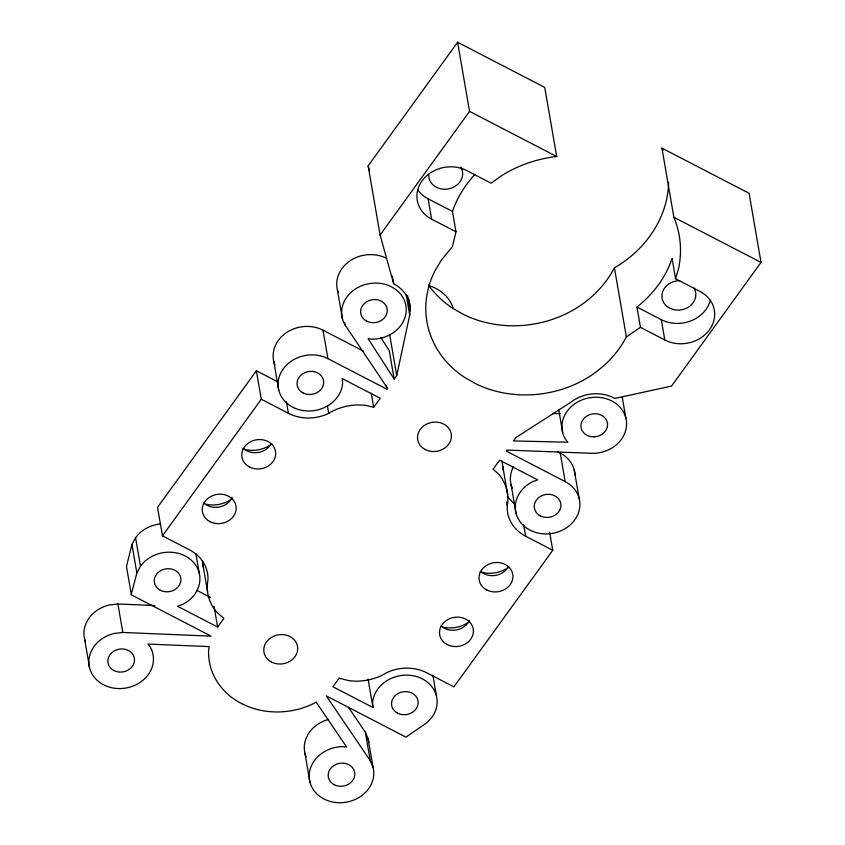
<?xml version="1.0" encoding="UTF-8"?>
<svg xmlns="http://www.w3.org/2000/svg" width="845" height="845" viewBox="0 0 845 845"><rect width="100%" height="100%" fill="white"/><g stroke="black" fill="none" stroke-linecap="round" stroke-linejoin="round"><path stroke-width="1.27" d="M277.825 381.898L256.362 370.775L261.285 399.241L288.399 413.289A40.539 34.898 -9.8 0 0 328.726 413.321A50.235 43.243 -9.8 0 1 366.36 405.473L373.701 407.374L380.271 398.301L342.214 378.581L342.626 382.965A32.427 27.917 -9.8 0 1 303.123 410.564A32.427 27.917 -9.8 0 1 280.603 373.321A32.427 27.917 -9.8 0 1 327.923 358.65L386.852 389.186L387.559 388.214L345.161 325.124A32.427 27.917 -9.8 0 1 364.459 284.754A32.427 27.917 -9.8 0 1 406.001 306.281A32.427 27.917 -9.8 0 1 372.275 339.183L368.103 338.697L394.171 379.078L396.727 375.55L409.719 315.037L410.142 306.798L408.811 299.109M160.719 523.889A32.427 27.917 -9.8 0 0 135.57 537.726L131.947 544.486L126.475 566.404L131.387 594.869L211.039 636.137L122.821 632.461L114.413 633.412A32.427 27.917 -9.8 0 0 90.278 670.096A32.427 27.917 -9.8 0 0 133.299 685.96A32.427 27.917 -9.8 0 0 149.935 646.51L147.928 644.07L209.137 646.615L208.673 649.182A72.438 62.35 -9.8 0 0 241.49 703.536A72.438 62.35 -9.8 0 0 313.632 703.558L316.114 702.047L346.64 747.043L343.154 746.642A32.427 27.917 -9.8 0 0 309.207 777.115A32.427 27.917 -9.8 0 0 345.457 802.327A32.427 27.917 -9.8 0 0 373.089 767.461L368.166 738.995L365.346 732.224L348.489 707.371M135.57 537.726L140.492 566.192L136.858 572.963L131.197 594.774M640.447 327.374L636.94 307.041C652.847 294.556 665.649 277.73 672.081 258.475L675.588 278.808L699.956 291.43A32.427 27.917 -9.8 0 1 709.494 329.761A32.427 27.917 -9.8 0 1 664.814 339.996L640.447 327.374L626.356 336.891C616.322 356.284 599.728 371.705 580.452 381.729A105.276 90.616 -9.8 0 1 475.619 383.693L464.444 377.282A105.276 90.616 -9.8 0 1 434.974 270.822L441.396 260.028L452.392 246.751L455.994 231.783L452.487 211.451C457.05 197.54 465.215 185.066 474.996 174.25M675.588 278.808L678.598 268.383A115.131 99.097 -9.8 0 0 673.877 217.26L661.941 148.139L749.082 193.294L761.018 262.415L671.564 386.07L614.843 398.449A36.441 31.371 -9.8 0 0 570.692 402.368L516.084 437.435L513.559 440.932L567.893 442.22L565.485 439.294A32.427 27.906 -9.8 0 1 584.782 398.924A32.427 27.906 -9.8 0 1 626.325 420.44A32.427 27.906 -9.8 0 1 592.598 453.342L506.947 450.079L506.239 451.05L565.168 481.597A32.427 27.917 -9.8 0 1 571.252 523.932A32.427 27.917 -9.8 0 1 521.819 523.889A32.427 27.917 -9.8 0 1 532.91 481.565L537.705 479.875L499.659 460.166L493.079 469.239L498.423 473.908A50.235 43.243 -9.8 0 1 507.275 505.849A40.539 34.898 -9.8 0 0 525.643 536.237L552.757 550.285L453.923 686.879L426.809 672.831A40.539 34.898 -9.8 0 0 386.471 672.8A50.235 43.243 -9.8 0 1 348.848 680.647L339.204 678.155L332.888 686.763L372.983 707.54L372.582 703.156A32.427 27.917 -9.8 0 1 414.8 676.095A32.427 27.917 -9.8 0 1 431.964 717.236L426.493 723.045L405.938 737.146L326.297 695.868L370.268 760.69L373.089 767.461M668.553 182.351A115.131 99.097 -9.8 0 1 666.663 199.251C660.262 228.308 640.066 253.225 614.421 267.759C604.386 287.152 587.782 302.573 568.516 312.587A105.276 90.616 -9.8 0 1 463.683 314.551L452.497 308.15A105.276 90.616 -9.8 0 1 428.447 284.966M410.142 306.798C409.149 296.901 402.431 288.272 393.696 283.814L380.092 235.026L368.145 165.884L457.61 42.25L544.75 87.405L556.686 156.536A115.131 99.097 -9.8 0 0 500.747 176.214L491.135 183.217L466.778 170.584A32.427 27.917 -9.8 0 0 422.088 180.819A32.427 27.917 -9.8 0 0 431.637 219.151L455.994 231.783M256.362 370.775L157.529 507.37L162.451 535.836L189.565 549.894A40.539 34.898 -9.8 0 1 207.933 580.283A50.235 43.243 -9.8 0 0 216.774 612.213L223.862 618.413L217.63 627.032L177.503 606.245L182.298 604.555A32.427 27.917 -9.8 0 0 191.593 560.425A32.427 27.917 -9.8 0 0 140.492 566.192M162.451 535.836L261.285 399.241M380.092 235.026L469.545 111.382L457.61 42.25M154.772 605.538L117.909 603.995L109.501 604.946A32.427 27.917 -9.8 0 0 85.356 641.619M552.619 413.511L560.383 413.691M469.545 111.382L556.686 156.536M673.877 217.26L761.018 262.415M417.588 189.586A32.427 27.917 -9.8 0 0 428.13 198.818L452.487 211.451M636.94 307.041L661.297 319.663A32.427 27.917 -9.8 0 0 710.36 300.281M557.943 451.927L560.256 453.131A32.427 27.917 -9.8 0 1 574.97 474.996M274.995 365.188A32.427 27.917 -9.8 0 1 285.409 333.363A32.427 27.917 -9.8 0 1 323.012 330.194L363.456 351.15M196.653 590.254L210.416 597.383M380.799 337.514L389.26 350.612L394.171 379.078M368.145 165.884L369.54 170.891M661.297 319.663L664.814 339.996M614.421 267.759L626.356 336.891M622.279 397.351L625.849 418.053M574.283 470.179L579.195 498.645M558.64 409.233L562.664 432.524M560.256 453.131L565.168 481.597M549.63 532.17L552.757 550.285M523.625 524.587L525.643 536.237M511.088 484.65L516.01 513.116M502.733 466.039L507.644 494.505M506.599 501.962L507.275 505.849M428.13 198.818L431.637 219.151M408.98 300.197L409.413 302.753M407.586 295.56L410.247 310.918M406.191 294.546L409.719 315.037M392.376 276.135L393.696 283.814M389.651 334.578L396.727 375.55M386.186 385.309L386.852 389.186M432.862 675.239L436.442 695.953M371.24 393.136L373.701 407.374M344.718 322.536L345.161 325.124M337.43 289.898L342.341 318.364M323.012 330.194L327.923 358.65M327.385 405.558L328.726 413.321M368.071 679.074L372.983 707.54M365.346 732.224L370.268 760.69M286.381 401.65L288.399 413.289M273.843 361.713L278.755 390.179M304.982 753.465L309.893 781.931M214.049 606.33L217.63 627.032M202.642 563.15L207.553 591.616M195.839 553.602L199.198 573.005M131.947 544.486L136.858 572.963M117.909 603.995L122.821 632.461M84.658 639.295L89.57 667.751M271.837 443.91A28.381 24.421 -9.8 0 1 242.811 448.864M469.556 621.497A28.381 24.421 -9.8 0 1 442.833 627.085M508.12 567.555A28.381 24.421 -9.8 0 1 480.055 571.801M232.301 498.55A28.381 24.421 -9.8 0 1 205.588 504.148M508.5 566.594A17.027 14.65 -9.8 0 1 480.583 571.347M469.408 620.325A17.027 14.65 -9.8 0 1 441.058 625.987M232.164 497.388A17.027 14.65 -9.8 0 1 203.803 503.05M271.256 443.657A17.027 14.65 -9.8 0 1 243.339 448.41M203.571 568.093A50.235 43.243 -9.8 0 1 202.43 560.657M501.803 461.095A50.235 43.243 -9.8 0 1 502.986 469.788M514.52 503.747A40.539 34.898 -9.8 0 1 507.338 495.888M306.133 756.94A32.427 27.917 -9.8 0 1 328.663 719.412M368.166 738.995A32.427 27.917 -9.8 0 1 368.779 742.597M512.239 488.125A32.427 27.917 -9.8 0 1 513.506 466.651M338.127 292.222A32.427 27.917 -9.8 0 1 349.555 261.147A32.427 27.917 -9.8 0 1 386.587 258.38M429.017 285.673A40.539 34.898 -9.8 0 1 453.247 308.583M661.941 148.139A115.131 99.097 -9.8 0 1 662.913 150.558M693.977 288.029A17.027 14.65 -9.8 0 1 683.848 309.228A17.027 14.65 -9.8 0 1 662.036 297.926A17.027 14.65 -9.8 0 1 679.739 280.656M460.8 167.183A17.027 14.65 -9.8 0 1 449.234 188.762A17.027 14.65 -9.8 0 1 428.753 174.524M594.394 436.77L593.57 436.865A13.383 11.513 -9.8 0 1 580.948 425.278A13.383 11.513 -9.8 0 1 594.943 413.723L598.366 414.113A13.383 11.513 -9.8 0 1 607.566 425.299A13.383 11.513 -9.8 0 1 597.045 436.474L594.394 436.77M447.237 644.598A17.027 14.65 -9.8 0 0 473.401 631.859A17.027 14.65 -9.8 0 0 448.748 619.089A17.027 14.65 -9.8 0 0 447.237 644.598M209.993 521.661A17.027 14.65 -9.8 0 0 236.156 508.922A17.027 14.65 -9.8 0 0 211.493 496.152A17.027 14.65 -9.8 0 0 209.993 521.661M249.518 467.021A17.027 14.65 -9.8 0 0 275.681 454.283A17.027 14.65 -9.8 0 0 251.028 441.512A17.027 14.65 -9.8 0 0 249.518 467.021M486.762 589.958A17.027 14.65 -9.8 0 0 512.936 577.23A17.027 14.65 -9.8 0 0 488.273 564.449A17.027 14.65 -9.8 0 0 486.762 589.958M397.604 713.201A13.383 11.513 -9.8 0 0 418.159 703.198A13.383 11.513 -9.8 0 0 398.787 693.153A13.383 11.513 -9.8 0 0 397.604 713.201M303.112 392.957A13.383 11.513 -9.8 0 0 323.667 382.954A13.383 11.513 -9.8 0 0 304.295 372.909A13.383 11.513 -9.8 0 0 303.112 392.957M540.356 515.894A13.383 11.513 -9.8 0 0 560.911 505.891A13.383 11.513 -9.8 0 0 541.539 495.846A13.383 11.513 -9.8 0 0 540.356 515.894M160.349 590.264A13.383 11.513 -9.8 0 0 180.914 580.251A13.383 11.513 -9.8 0 0 161.543 570.217A13.383 11.513 -9.8 0 0 160.349 590.264M334.24 784.709A13.383 11.513 -9.8 0 0 354.805 774.707A13.383 11.513 -9.8 0 0 335.433 764.662A13.383 11.513 -9.8 0 0 334.24 784.709M113.917 670.539A13.383 11.513 -9.8 0 0 134.482 660.526A13.383 11.513 -9.8 0 0 115.1 650.492A13.383 11.513 -9.8 0 0 113.917 670.539M366.688 321.142A13.383 11.513 -9.8 0 0 387.253 311.14A13.383 11.513 -9.8 0 0 367.871 301.095A13.383 11.513 -9.8 0 0 366.688 321.142M425.246 449.561A17.027 14.65 -9.8 0 0 451.41 436.833A17.027 14.65 -9.8 0 0 426.757 424.053A17.027 14.65 -9.8 0 0 425.246 449.561M271.509 662.047A17.027 14.65 -9.8 0 0 297.672 649.309A17.027 14.65 -9.8 0 0 273.019 636.538A17.027 14.65 -9.8 0 0 271.509 662.047"/></g></svg>
